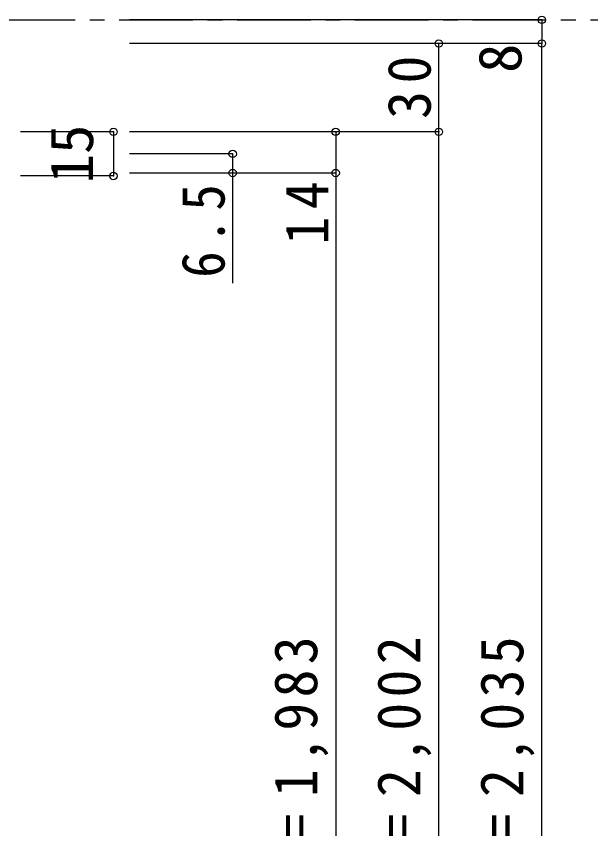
# Model space of a CAD drawing. Units: millimetres at full size, sheet at 1:5; some dimension numbers follow another scale. Extents: x -973 to 977, y -718 to 696.
# Drawn here: x 306.7 to 504.2, y -330.8 to -54.9 of the extents above; entities that cross this region are included whole.
import ezdxf
from ezdxf.enums import TextEntityAlignment as Align

# ---------------------------------------------------------------- set-up
doc = ezdxf.new("R2010")
doc.units = ezdxf.units.MM
doc.header["$LTSCALE"] = 5
doc.header["$PDMODE"] = 32
doc.header["$PDSIZE"] = 2.5
doc.linetypes.add('CHAIN1', pattern=[8, 5, -1, 1, -1])
doc.layers.add('0-1_通り芯', color=4, linetype='CHAIN1')
doc.layers.add('0-B_寸法', color=7, linetype='Continuous')
doc.styles.add('ＭＳ ゴシック', font='')
doc.styles.get('ＭＳ ゴシック').set_extended_font_data('MS Gothic')

msp = doc.modelspace()

# ---------------------------------------------------------------- linework, layer by layer
at = {"layer": '0-1_通り芯'}
msp.add_line((101.653, -56.151), (504.153, -56.151), dxfattribs=at)
at = {"layer": '0-B_寸法', "color": 4}
for p, q in [((485.153, -56.151), (345.153, -56.151)), ((485.153, -56.151), (485.153, -64.151)), ((485.153, -64.151), (345.153, -64.151)), ((450.153, -552.5), (450.153, -64.151)), ((485.153, -567.5), (485.153, -64.151)), ((339.653, -94.151), (308.153, -94.151)), ((339.653, -94.151), (339.653, -109.151)), ((450.153, -94.151), (345.153, -94.151)), ((415.153, -94.151), (415.153, -547.5)), ((380.153, -101.651), (345.153, -101.651)), ((380.153, -101.651), (380.153, -145.517)), ((339.653, -109.151), (308.153, -109.151)), ((415.153, -108.151), (345.153, -108.151))]:
    msp.add_line(p, q, dxfattribs=at)
at = {"layer": '0-B_寸法'}
for p in [(485.153, -56.151), (450.153, -64.151), (485.153, -64.151), (339.653, -94.151), (415.153, -94.151), (450.153, -94.151), (380.153, -101.651), (380.153, -108.151), (415.153, -108.151), (339.653, -109.151)]:
    msp.add_point(p, dxfattribs=at)

# ---------------------------------------------------------------- texts
at = {"layer": '0-B_寸法', "style": 'ＭＳ ゴシック'}
for s, p in [('8', (482.653, -74.151)), ('15', (337.153, -111.651))]:
    msp.add_text(s, height=14.66, rotation=90, dxfattribs=at).set_placement(p, align=Align.BOTTOM_LEFT)
at = {"layer": '0-B_寸法', "char_height": 14.66, "attachment_point": 7, "rotation": 90, "style": 'ＭＳ ゴシック'}
for s, insert in [('\\T1.27;\\W0.95;30', (447.653, -89.776)), ('\\T1.27;\\W0.9;6.5', (377.653, -143.728)), ('\\T1.27;\\W0.95;14', (412.653, -132.478)), ('\\T1.19;\\W0.95;ＤＨ＝1,983', (412.653, -387.901)), ('\\T1.19;\\W0.95;枠内＝2,002', (447.653, -387.901)), ('\\T1.19;\\W0.95;枠外＝2,035', (482.653, -387.901))]:
    msp.add_mtext(s, dxfattribs=dict(at, insert=insert))

doc.saveas('drawing.dxf')
